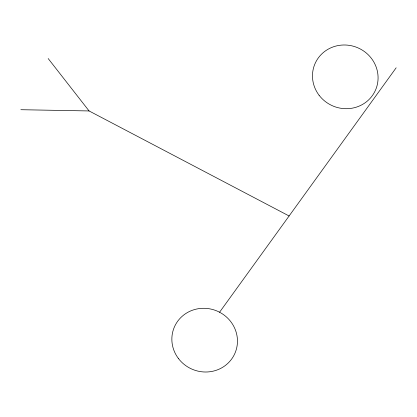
<?xml version="1.0" encoding="UTF-8"?>
<svg xmlns="http://www.w3.org/2000/svg" width="417" height="417" viewBox="0 0 417 417"><rect width="100%" height="100%" fill="white"/><g stroke="black" fill="none" stroke-linecap="round" stroke-linejoin="round"><path stroke-width="0.63" d="M219.571 312.224L396.15 67.804M20.85 109.707L89.082 110.948L289.106 215.98M48.174 58.542L89.082 110.948M319.099 95.264A33.011 31.65 23.1 0 0 375.488 90.155A33.011 31.65 23.1 0 0 341.252 45.125A33.011 31.65 23.1 0 0 319.099 95.264M178.476 358.568A33.011 31.65 23.1 0 0 234.865 353.46A33.011 31.65 23.1 0 0 200.634 308.424A33.011 31.65 23.1 0 0 178.476 358.568"/></g></svg>
